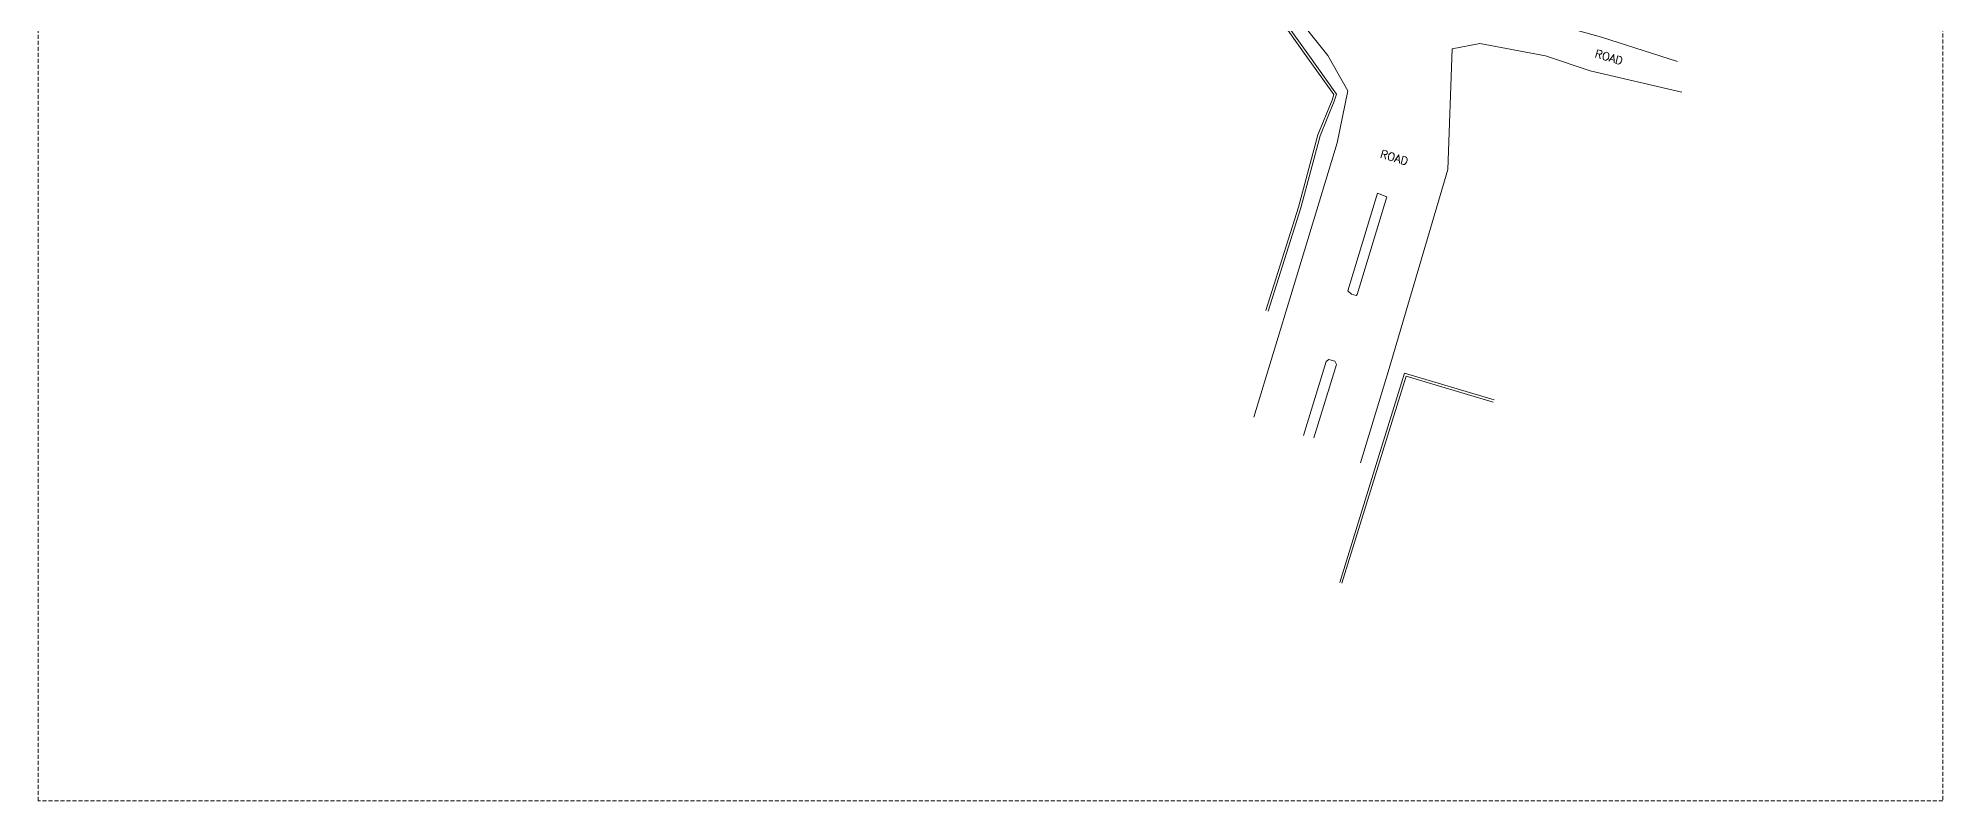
# Model space of a CAD drawing. Header units: millimetres. Extents: x 1332 to 1607, y 864 to 1149.
# Drawn here: x 1331.8 to 1569.9, y 863.7 to 959 of the extents above; entities that cross this region are included whole.
import ezdxf

# ---------------------------------------------------------------- set-up
doc = ezdxf.new("R2010")
doc.units = ezdxf.units.MM
doc.linetypes.add('DASHED', pattern=[0.75, 0.5, -0.25])
doc.layers.add('Compound Wall', color=1, linetype='Continuous', lineweight=30)
doc.layers.add('Proposed D.P. Road', color=214, linetype='Continuous', lineweight=30)
doc.layers.add('ROAD', color=5, linetype='Continuous')
doc.styles.add('ROMANT', font='romant.shx', dxfattribs={"height": 1.9})

msp = doc.modelspace()

# ---------------------------------------------------------------- linework, layer by layer
at = {"linetype": 'DASHED', "lineweight": 0}
msp.add_lwpolyline([(1569.87369, 863.69851), (1331.81928, 863.69851), (1331.81928, 1149.34711), (1569.87369, 1149.34711)], close=True, dxfattribs=at)
at = {"linetype": 'Continuous', "lineweight": 0, "flags": 128}
for points, elevation in [([(1495.495, 927.452), (1495.953, 927.014), (1496.53983, 926.86393), (1496.68, 926.984), (1500.39, 939.18), (1499.201, 939.651), (1495.495, 927.452)], 102.832), ([(1489.952, 909.348), (1492.786, 918.626), (1493.12, 918.86), (1493.893, 918.665), (1494.08, 918.229), (1491.252, 909.054)], 103.939)]:
    msp.add_lwpolyline(points, dxfattribs=dict(at, elevation=elevation))
at = {"layer": 'Compound Wall', "linetype": 'Continuous', "lineweight": 0, "flags": 128}
for points, elevation in [([(1485.24789, 924.99024), (1489.32594, 937.92003), (1491.74327, 946.92946), (1493.53122, 951.26519), (1493.74405, 951.96261), (1490.25971, 956.87386), (1485.96023, 962.87697)], 103.841), ([(1485.534, 924.9), (1489.614, 937.836), (1492.028, 946.833), (1493.814, 951.164), (1494.074, 952.016), (1490.504, 957.048), (1486.143, 963.137)], 103.841), ([(1494.485, 890.979), (1499.024, 905.632), (1502.588, 917.164), (1513.77176, 913.82269)], 106.022), ([(1494.77157, 890.89023), (1499.31057, 905.54323), (1502.78687, 916.79148), (1513.68589, 913.53525)], 106.022)]:
    msp.add_lwpolyline(points, dxfattribs=dict(at, elevation=elevation))
at = {"layer": 'ROAD', "linetype": 'Continuous', "lineweight": 0, "flags": 128}
for points, elevation in [([(1350.043, 1025.35), (1369.605, 1018.937), (1386.89, 1014.386), (1386.451, 1010.643), (1393.822, 1007.63), (1508.751, 968.213), (1511.888, 964.732), (1520.116, 961.09), (1527.202, 959.163), (1536.713, 956.096)], 97.056), ([(1483.759, 911.653), (1488.66, 927.803), (1494.19, 945.925), (1495.488, 952.424), (1493.013, 956.863), (1487.644, 963.54), (1484.638, 965.701), (1477.462, 967.725), (1472.403, 969.093), (1444.879, 976.843), (1402.364, 988.838), (1358.53267, 1004.11834)], 103.824), ([(1537.265, 952.284), (1525.772, 954.95), (1520.225, 956.826), (1511.99, 958.334), (1508.546, 957.697), (1508.005, 942.608), (1500.68, 917.739), (1497.1, 905.93)], 97.884)]:
    msp.add_lwpolyline(points, dxfattribs=dict(at, elevation=elevation))

# ---------------------------------------------------------------- texts
at = {"layer": 'Proposed D.P. Road', "color": 0, "lineweight": -3, "style": 'ROMANT'}
for p in [(1526.31105, 956.66078), (1499.47811, 944.11857)]:
    msp.add_text('ROAD', height=1, rotation=343.5208662, dxfattribs=at).set_placement(p)

doc.saveas('drawing.dxf')
